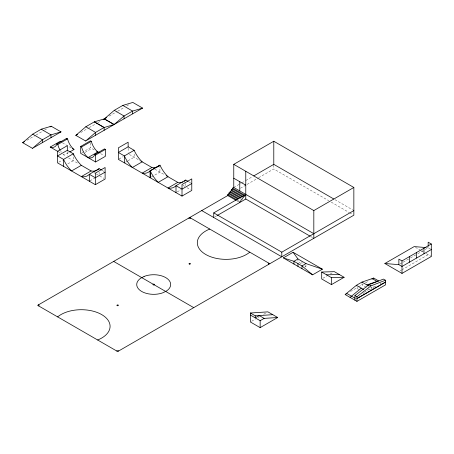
<?xml version="1.0" encoding="UTF-8"?>
<svg xmlns="http://www.w3.org/2000/svg" width="454" height="454" viewBox="0 0 454 454"><rect width="100%" height="100%" fill="white"/><g stroke="black" fill="none" stroke-linecap="round" stroke-linejoin="round"><path stroke-width="0.34" stroke-dasharray="2.27 1.7" d="M362.899 293.63L363.983 292.734M364.522 292.291L366.151 290.946M26.979 140.252L35.469 135.349M36.076 134.997L43.964 130.446M44.566 130.094L47.602 128.34M80.71 132.534L88.598 127.983M89.205 127.631L97.088 123.079M97.695 122.728L100.124 121.332M109.17 116.105L117.058 111.553M117.665 111.202L124.339 107.348M126.762 105.952L129.191 104.551M63.032 154.451L64.252 155.154L69.133 152.334M58.776 162.169L62.436 160.052M81.924 152.669L90.471 147.732L94.994 150.342M85.074 152.374L91.793 148.498M67.828 163.871L73.327 160.699L73.327 156.539M118.988 159.042L123.261 156.579M89.949 180.868L94.829 178.047M125.599 162.157L127.432 161.102M128.045 160.75L134.146 157.226L134.146 153.066M151.381 177.043L159.995 172.094M177.23 191.911L180.891 189.795M233.765 187.468L241.04 183.263M241.647 182.911L245.285 180.811M245.892 180.465L252.566 176.612M240.433 188.234L246.499 184.733M247.107 184.386L258.02 178.082M258.627 177.73L273.79 168.979L328.792 200.73M214.958 216.813L216.774 215.763M304.833 267.031L305.979 266.373L305.979 263.598M322.908 278.268L327.124 275.839M330.137 274.097L333.151 272.36M251.59 321.29L255.222 319.196M258.241 317.448L259.45 316.75M263.683 314.31L266.708 312.562M350.482 291.491L358.058 287.115M358.615 286.792L363.143 284.181M365.493 282.825L369.011 280.788M400.093 263.956L402.539 262.548M403.146 262.196L409.86 258.315M410.473 257.963L417.186 254.087M417.799 253.735L424.513 249.859M425.126 249.507L428.173 247.742L430.778 249.246M400.093 270.89L401.313 270.187M401.926 269.835L428.173 254.677M367.269 290.305L368.943 289.334L370.941 290.492M375.708 286.366L371.735 287.723L371.735 289.107M426.777 247.629L428.173 247.742M334.904 199.641L352.627 209.873M415.387 247.294L420.869 250.46M421.477 250.812L423.304 251.862M426.351 253.621L431.3 256.482M331.238 202.143L348.961 212.376M349.574 212.727L352.627 214.492M310.757 236.54L312.596 237.601M237.363 200.174L239.167 201.218M380.123 283.177L381.343 283.886M236.767 200.753L239.167 202.143M373.211 286.871L374.209 287.45M188.779 181.776L190.578 182.82M370.515 287.019L373.733 288.88M366.242 287.325L361.969 284.857L361.969 283.472M368.682 288.733L370.515 289.794M129.345 154.451L140.439 160.858M154.78 169.138L165.143 175.068M182.917 185.328L184.63 186.316M186.974 187.672L190.578 189.749M358.825 289.493L356.384 288.08L356.384 286.695M304.833 265.715L305.979 266.373M100.595 153.583L104.17 155.643M62.442 142.828L70.972 147.754M102.105 170.381L103.909 171.425M58.157 151.636L60.598 153.043M68.52 157.924L78.468 163.673M93.955 172.611L95.675 173.604M96.242 173.933L97.962 174.921M99.704 175.931L103.909 178.354M301.978 261.288L301.978 264.063L297.972 261.748L297.972 260.363M273.79 165.018L273.79 168.979M185.771 183.512L185.771 185.59M159.927 165.177L159.927 172.106M128.142 148.208L128.142 152.368M99.103 172.117L99.103 174.886M90.471 142.879L90.471 147.732M67.323 151.687L67.323 155.847M64.252 155.154A12.269 7.082 60 0 1 63.509 154.491M61.421 152.158A12.269 7.082 60 0 1 60.796 151.284"/><path stroke-width="0.68" d="M24.55 141.648L22.7 142.721L32.705 134.168L41.235 129.197L51.001 134.883L61.006 131.881L51.24 126.24L41.235 129.197M61.006 131.881L32.467 148.356L42.472 139.804L32.705 134.168M77.679 134.288L75.829 135.354L85.834 126.757L94.364 121.837L104.369 118.88L114.294 110.328L122.824 105.407L132.591 111.094L142.596 108.086L132.829 102.445L122.824 105.407M142.596 108.086L85.596 140.995L95.601 132.443L85.834 126.757M354.937 300.196L354.937 295.571L368.943 284.715L383.477 279.096L385.48 280.249L385.491 284.879L356.952 301.36L345.171 294.555L356.384 285.311L361.969 282.082L373.71 278.075L378.596 280.895L366.849 284.902M350.051 297.376L361.265 288.125M356.952 301.36L356.94 296.729L370.941 285.867L385.48 280.249M38.618 305.905L38.828 305.758A1.413 0.817 0 0 0 38.641 304.77L38.618 304.753M50.025 126.938L51.24 126.24M58.157 151.636L50.241 147.062L60.007 141.427A12.735 7.355 60 0 0 61.506 141.762M50.241 147.062A12.735 7.355 60 0 0 56.926 143.992L66.693 138.351L67.572 138.856A12.269 7.082 60 0 0 74.019 149.514L69.746 151.982M56.926 143.992L57.806 144.497L67.572 138.856M103.154 119.578L106.747 117.507M104.131 130.292L104.131 127.478L95.601 132.398L95.601 135.218M81.328 165.318A22.677 13.092 60 0 1 73.327 153.764L67.323 150.297L57.55 155.938L63.554 159.405A22.677 13.092 60 0 0 71.562 170.959L81.328 165.318L91.095 170.959A22.677 13.092 60 0 0 96.884 170.318M80.704 146.438L81.584 146.948A12.269 7.082 60 0 0 88.031 157.6A12.735 7.355 60 0 0 94.71 154.53L104.482 148.889L105.362 149.4L105.362 156.329L95.595 161.97L80.704 153.373L80.704 146.438L90.471 140.802L91.35 141.308A12.269 7.082 60 0 0 97.797 151.965A12.735 7.355 60 0 0 99.295 152.3M81.584 146.948L91.35 141.308M88.031 157.6L97.797 151.965L96.674 151.318M94.71 154.53L95.595 155.035L105.362 149.4M128.142 146.824L118.375 152.465L124.379 155.932A22.677 13.092 60 0 0 132.386 167.486L142.153 161.845A22.677 13.092 60 0 1 134.146 150.291L128.142 146.824L128.142 142.204L118.375 147.839L118.375 159.394L182.009 196.083L191.781 190.442L191.781 178.887L182.009 184.528L182.009 196.083M91.095 170.959L81.328 176.6A22.677 13.092 60 0 0 89.336 174.291L99.103 168.65L101.503 170.034M134.146 150.291L124.379 155.932L124.379 162.861M105.107 172.117L95.34 177.752L89.336 174.291L89.336 181.22M95.34 184.687L105.107 179.046L105.107 167.492L95.34 173.133L95.34 184.687L57.55 162.873L57.55 151.318L67.323 145.677L67.323 150.297M157.067 167.123A22.677 13.092 60 0 1 151.92 167.486L142.153 173.122A22.677 13.092 60 0 0 150.161 170.812L159.927 165.177A22.677 13.092 60 0 1 157.703 166.839M150.229 170.8L159.995 165.16A22.677 13.092 60 0 0 168.003 176.714L158.236 182.355A22.677 13.092 60 0 1 150.229 170.8L150.229 177.735M182.917 181.992A22.677 13.092 60 0 1 177.769 182.355L168.003 187.996A22.677 13.092 60 0 0 176.004 185.686L185.771 180.045L188.177 181.43M191.781 183.512L182.009 189.148L176.004 185.686L176.004 192.615M313.822 233.685L233.765 187.468L233.765 164.354L273.79 141.245L353.848 187.468L353.848 215.196L117.677 351.555L37.62 305.332L227.76 195.555L236.165 200.407M243.968 195.668L232.561 189.085L232.561 188.16L233.765 187.468M253.775 175.908L273.79 164.354L333.684 198.931M242.169 196.94L231.358 190.703L231.358 189.778L232.561 189.085M240.365 198.211L230.161 192.32L230.161 191.395L231.358 190.703M237.964 199.136L228.958 193.937L228.958 193.012L230.161 192.32M227.76 195.555L227.76 194.63L228.958 193.937M213.749 217.511L213.749 212.886L245.813 194.374M245.773 195.322L243.367 196.713L243.367 197.632L242.169 198.33L242.169 199.255L240.966 199.947L240.966 200.872L239.769 201.565L239.769 202.49M217.375 215.412L245.773 199.022L310.144 236.188M233.765 164.354L313.822 210.577L353.848 187.468M213.749 212.886L281.798 252.174L353.848 210.577M283.324 257.912L293.091 252.276L322.391 269.194L312.624 274.829L283.324 257.912L293.971 261.288L301.978 265.908L312.624 274.829M322.391 269.194L305.979 263.598L297.972 258.979L293.971 261.288L293.971 264.063M305.979 263.598L301.978 265.908L301.978 268.683M250.381 315.053L260.148 320.694L264.154 318.385L277.683 317.505L267.917 311.864L250.381 313.005L250.381 321.988L260.148 327.629L277.683 317.505M331.471 284.607L344.121 277.303L334.354 271.662L321.704 272.031L321.704 278.966L331.471 284.607L331.471 277.672L321.704 272.031M428.173 246.357L428.173 242.198L431.3 244.002L431.3 256.482L402 273.399L384.867 263.507L414.167 246.59L426.073 247.572M431.3 249.547L402 266.464L398.873 264.659L398.873 259.115L402 260.919L431.3 244.002M345.171 294.555L346.351 293.874M371.951 279.096L373.71 278.075M104.289 118.925L114.079 124.555L124.061 116.014L132.591 111.043L132.591 113.863M190.731 218.085L190.447 218.215A1.413 0.817 0 0 1 188.733 218.09M250.381 313.005L255.267 315.825L272.797 314.684M326.591 274.852L339.24 274.483M331.471 277.672L344.121 277.303M384.867 263.507L398.873 264.659M233.765 178.223L245.773 185.153M114.294 110.328L124.061 116.014L124.061 118.789M232.561 188.16L244.57 195.089L244.57 196.014M231.358 189.778L242.771 196.361M230.161 191.395L240.966 197.632M104.369 118.88L114.136 124.515L104.131 127.523L94.364 121.882L104.131 127.478M228.958 193.012L238.566 198.557M227.76 194.63L236.767 199.828M372.184 278.597L377.07 281.418M368.943 284.715L370.941 285.867M361.969 282.082L368.682 285.963M356.384 285.311L363.711 289.538M141.012 161.187L151.92 167.486M166.283 175.726L177.769 182.355M354.937 295.571L356.94 296.729M75.829 135.354L85.619 140.984M346.629 293.352L355.17 298.289M201.741 210.577L281.798 256.799L281.798 252.174M72.192 148.458L74.019 149.514M189.732 217.511L269.789 263.729M22.7 142.721L32.489 148.344M264.154 318.385L259.268 315.564L255.267 317.874L255.267 315.825M113.676 261.419L153.185 284.232M154.224 284.834L193.733 307.642M293.091 252.276L297.972 258.979M423.974 248.23L423.974 253.775M416.647 252.458L416.647 258.008M409.326 256.692L409.326 262.236M402 260.919L402 273.399M313.822 210.577L313.822 238.31M297.972 263.598L297.972 266.373M273.79 141.245L273.79 164.354M260.148 320.694L260.148 327.629M245.773 171.289L245.773 199.022M239.769 181.685L239.769 190.93M150.161 170.812L150.161 177.747M95.595 155.035L95.595 161.97M73.327 155.154L73.327 153.764L63.554 159.405L63.554 166.34M51.001 137.658L51.001 134.838L42.472 139.758L42.472 142.579M185.771 180.045A22.677 13.092 60 0 1 184.159 181.373M99.103 168.65A22.677 13.092 60 0 1 97.485 169.978M66.693 138.351A12.735 7.355 60 0 1 66.415 139.037M60.212 150.365A12.269 7.082 60 0 1 57.806 144.497M116.678 350.976A1.413 0.817 0 0 1 118.676 350.976M268.785 264.307A1.413 0.817 0 0 1 268.785 263.155M57.635 316.886A28.778 16.616 0 0 1 101.668 314.577A28.778 16.616 0 0 1 97.661 339.995M249.774 252.174A28.778 16.616 0 0 1 205.741 254.49A28.778 16.616 0 0 1 209.742 229.066M385.48 282.099L356.94 298.579L385.491 282.104M144.077 276.452L140.785 278.166A16.985 9.806 0 0 0 141.086 291.093A16.985 9.806 0 0 0 163.327 292.609L166.624 290.895A16.985 9.806 0 0 0 166.317 277.967A16.985 9.806 0 0 0 144.077 276.452M153.333 284.896A0.738 0.426 0 0 0 154.439 284.533A0.738 0.426 0 0 0 153.333 284.164A0.738 0.426 0 0 0 153.333 284.896M117.155 305.633A0.738 0.426 0 0 0 118.386 305.44A0.738 0.426 0 0 0 117.484 304.918A0.738 0.426 0 0 0 117.155 305.633M189.363 264.097A0.738 0.426 0 0 0 190.464 263.729A0.738 0.426 0 0 0 189.363 263.365A0.738 0.426 0 0 0 189.363 264.097"/></g></svg>
